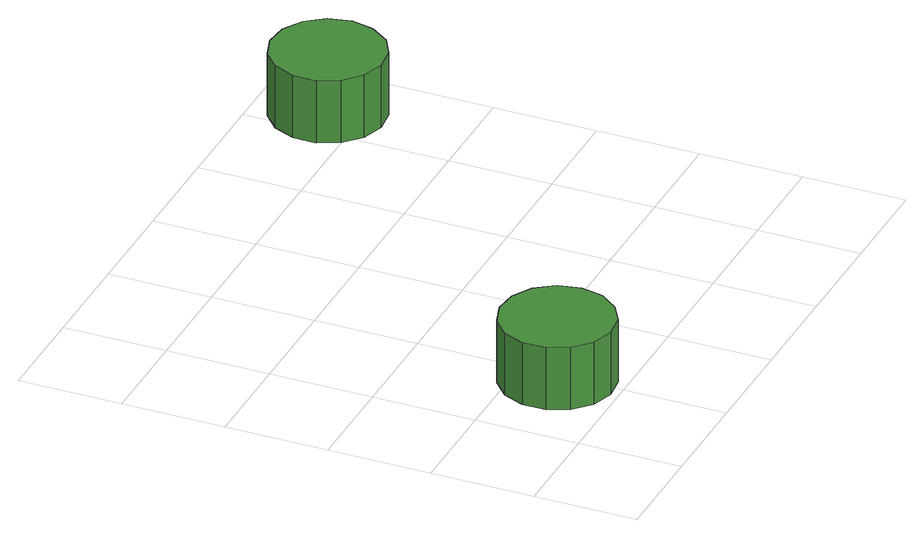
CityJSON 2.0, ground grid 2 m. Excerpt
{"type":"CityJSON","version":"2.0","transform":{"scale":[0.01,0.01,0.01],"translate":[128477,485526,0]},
"CityObjects":{
"tree1":{"type":"SolitaryVegetationObject","attributes":{"function":"something"},"geometry":[{"type":"MultiSurface","lod":"1","boundaries":[[[0,1,2,3,4,5,6,7,8,9,10,11,12,13,14]],[[15,16,17,18,19,20,21,22,23,24,25,26,27,28,29]],[[0,29,28,1]],[[1,28,27,2]],[[2,27,26,3]],[[3,26,25,4]],[[4,25,24,5]],[[5,24,23,6]],[[6,23,22,7]],[[7,22,21,8]],[[8,21,20,9]],[[9,20,19,10]],[[10,19,18,11]],[[11,18,17,12]],[[12,17,16,13]],[[13,16,15,14]],[[14,15,29,0]]]}]},
"tree2":{"type":"SolitaryVegetationObject","attributes":{"function":"something"},"geometry":[{"type":"MultiSurface","lod":"1","boundaries":[[[30,31,32,33,34,35,36,37,38,39,40,41,42,43,44]],[[45,46,47,48,49,50,51,52,53,54,55,56,57,58,59]],[[30,59,58,31]],[[31,58,57,32]],[[32,57,56,33]],[[33,56,55,34]],[[34,55,54,35]],[[35,54,53,36]],[[36,53,52,37]],[[37,52,51,38]],[[38,51,50,39]],[[39,50,49,40]],[[40,49,48,41]],[[41,48,47,42]],[[42,47,46,43]],[[43,46,45,44]],[[44,45,59,30]]]}]}
},
"vertices":[
[298,123,205],[289,167,205],[262,204,205],[223,226,205],[178,231,205],[135,217,205],[102,187,205],[84,146,205],[84,100,205],[102,59,205],[135,29,205],[178,15,205],[223,20,205],[262,43,205],[289,79,205],[289,79,76],[262,43,76],[223,20,76],[178,15,76],[135,29,76],[102,59,76],[84,100,76],[84,146,76],[102,187,76],[135,217,76],[178,231,76],[223,226,76],[262,204,76],[289,167,76],[298,123,76],
[929,843,238],[919,887,238],[893,923,238],[854,946,238],[809,951,238],[766,937,238],[733,907,238],[714,865,238],[714,820,238],[733,779,238],[766,749,238],[809,735,238],[854,740,238],[893,762,238],[919,799,238],[919,799,109],[893,762,109],[854,740,109],[809,735,109],[766,749,109],[733,779,109],[714,820,109],[714,865,109],[733,907,109],[766,937,109],[809,951,109],[854,946,109],[893,923,109],[919,887,109],[929,843,109]
]}
